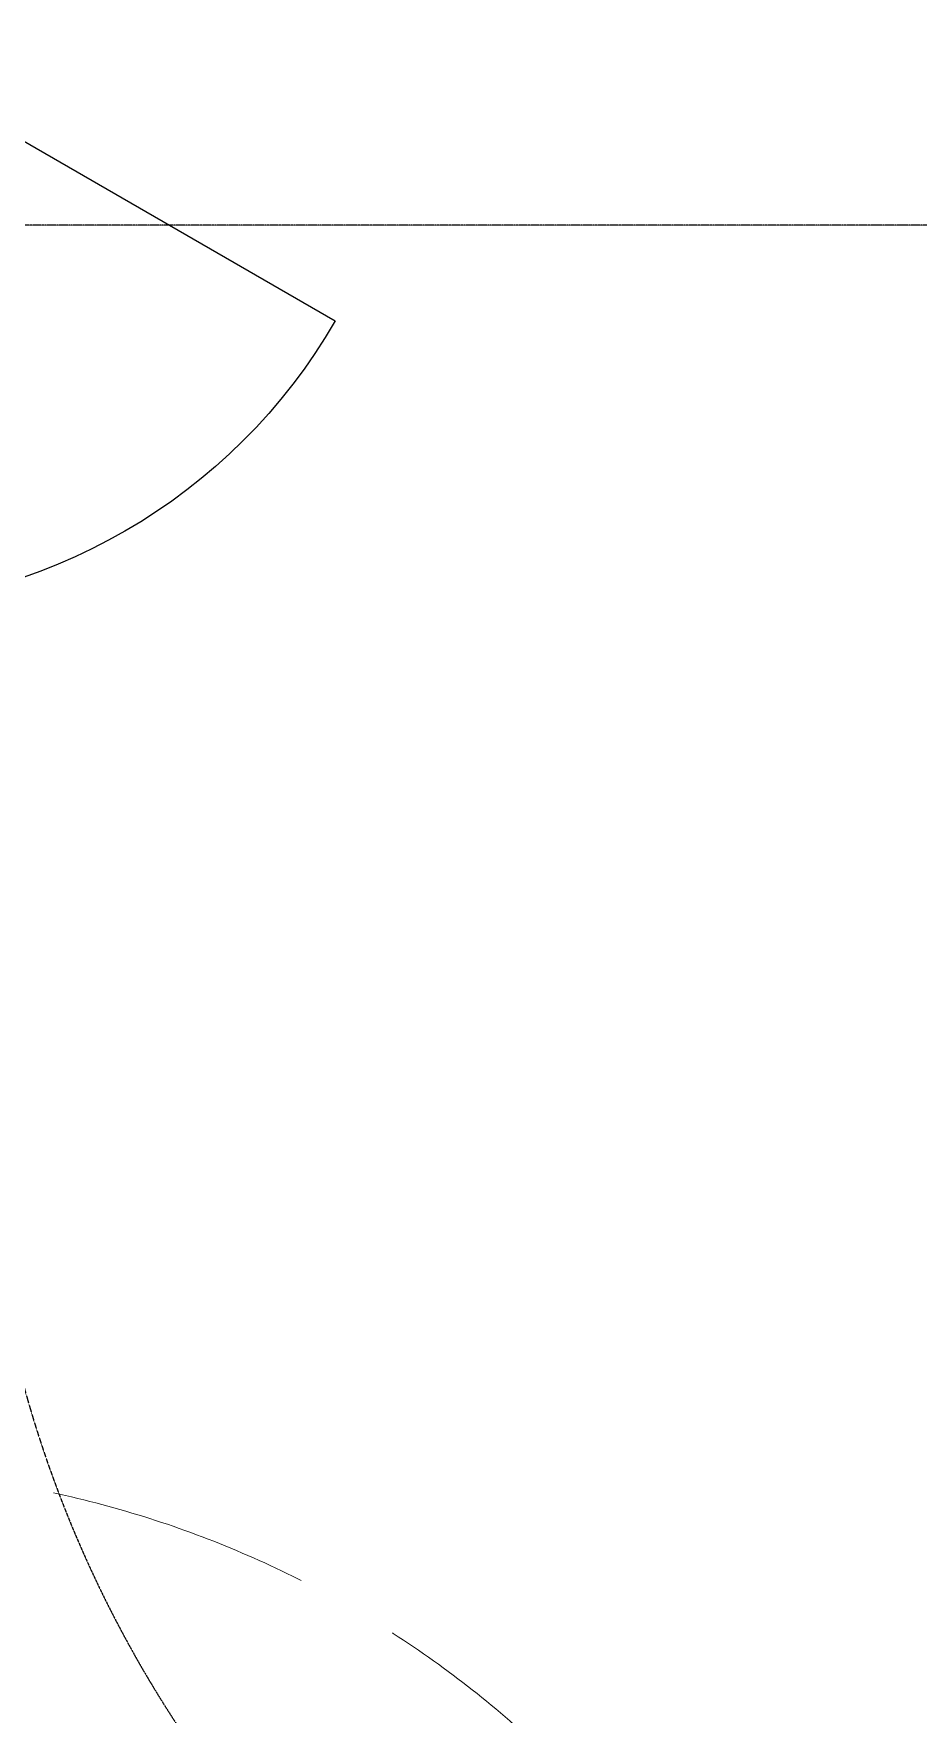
# Model space of a CAD drawing. Header units: millimetres. Extents: x -28014 to 297841, y -81741 to 47579.
# Drawn here: x 233994 to 234918, y -24914 to -23159 of the extents above; entities that cross this region are included whole.
import ezdxf

# ---------------------------------------------------------------- set-up
doc = ezdxf.new("R2010")
doc.units = ezdxf.units.MM
doc.header["$MEASUREMENT"] = 0
for name, pattern in [('__DASH', [0.35, 0.25, -0.1]), ('DASH', [0.35, 0.25, -0.1]), ('DOTE', [2.42, 2, -0.2, 0.02, -0.2])]:
    doc.linetypes.add(name, pattern=pattern)
for name, color, linetype in [('A-楼面-楼梯', 2, 'Continuous'), ('A-轴网-轴网', 1, 'DOTE'), ('FF-门', 20, 'Continuous')]:
    doc.layers.add(name, color=color, linetype=linetype)

# ---------------------------------------------------------------- blocks, each defined once
blk = doc.blocks.new('$DorLib2D$00000001')
for p, q in [((0.45, 0.975), (0.5, 0.975)), ((0.45, 0), (0.45, 0.975)), ((0.5, 0), (0.5, 0.975)), ((0.5, 0), (0.45, 0))]:
    blk.add_line(p, q)
at = {"color": 8, "linetype": '__DASH', "lineweight": 13}
blk.add_arc((0.475, 0), 0.975, 91.4693, 180, dxfattribs=at)
blk = doc.blocks.new('$DorLib2D$00000228')
at = {"color": 0}
blk.add_line((0.5, 0), (0, 0.866), dxfattribs=at)
blk.add_arc((0.5, 0), 1, 120, 180, dxfattribs=at)
blk = doc.blocks.new('dfgfthy')
at = {"layer": 'A-轴网-轴网'}
blk.add_line((30632.5, 11780.6), (6009.1, 11780.6), dxfattribs=at)

msp = doc.modelspace()

# ---------------------------------------------------------------- linework, layer by layer
at = {"layer": 'A-楼面-楼梯', "color": 9, "linetype": 'DASH'}
msp.add_arc((235189.033, -24239.454), 1250, 180, 0, dxfattribs=at)

# ---------------------------------------------------------------- block references
msp.add_blockref('dfgfthy', (216097.097, -35139.657))
at = {"layer": 'FF-门', "rotation": 270}
for name, p, xscale, yscale, zscale in [('$DorLib2D$00000228', (233789.033, -23459.028), -600, 600, -600), ('$DorLib2D$00000001', (233789.033, -25209.028), 1100, 1100, 1100)]:
    msp.add_blockref(name, p, dxfattribs=dict(at, xscale=xscale, yscale=yscale, zscale=zscale))

doc.saveas('drawing.dxf')
